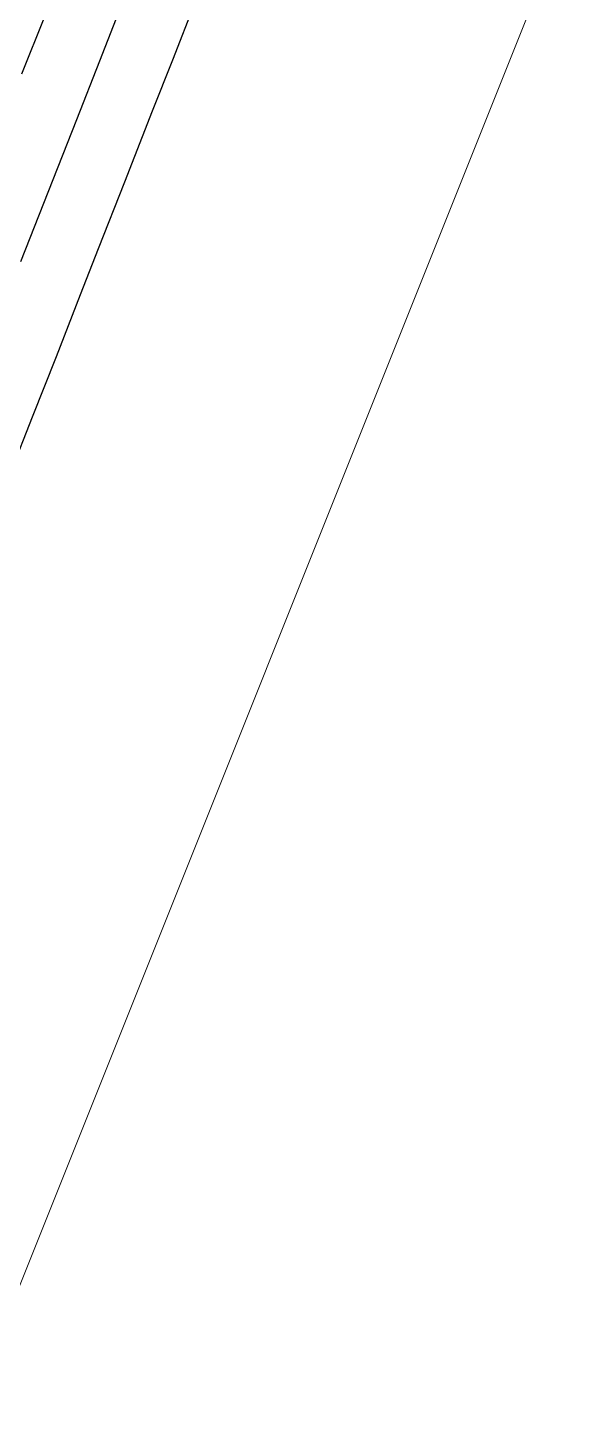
# Model space of a CAD drawing. Header units: metres. Extents: x 625987 to 635197, y 3048449 to 3066446.
# Drawn here: x 634091.6 to 634277.9, y 3064115.7 to 3064582.3 of the extents above; entities that cross this region are included whole.
import ezdxf

# ---------------------------------------------------------------- set-up
doc = ezdxf.new("R2010")
doc.units = ezdxf.units.M
doc.layers.add('C-CLER-AERO', color=253, linetype='Continuous', lineweight=5)
doc.layers.add('RUNWAY CENTER', color=250, linetype='Continuous')
doc.layers.add('RUNWAY_EDGE', color=6, linetype='Continuous')
doc.styles.add('ADPI R', font='swiss.ttf')
doc.linetypes.add('OLS', pattern='A,4,-2,4,-2,["OLS",ADPI R,S=1.2,R=0,X=-1.7,Y=-0.5],-2,4,-2,4,-2', length=26)

msp = doc.modelspace()

# ---------------------------------------------------------------- linework, layer by layer
at = {"layer": 'C-CLER-AERO', "linetype": 'OLS', "ltscale": 20}
msp.add_line((634960.21, 3066341.93), (633692.48, 3063172.05), dxfattribs=at)
at = {"layer": 'RUNWAY CENTER'}
msp.add_polyline3d([(634126.33, 3064599.23, 1329.19), (634115.38, 3064571.21, 1328.79), (634107.69, 3064551.72, 1328.49), (634096.72, 3064523.77, 1328.1), (634089.06, 3064504.25, 1327.8)], dxfattribs=at)
at = {"layer": 'RUNWAY_EDGE'}
for points in [[(634147.18, 3064590.65, 1328.83), (634139.68, 3064571.56, 1328.58), (634132.99, 3064554.54, 1328.31), (634123.74, 3064530.93, 1327.96), (634114.99, 3064508.66, 1327.65), (634108.98, 3064493.26, 1327.4), (634100.9, 3064472.64, 1327.07), (634092.97, 3064452.44, 1326.76), (634085.76, 3064434.02, 1326.47)], [(634097, 3064586.07, 1328.52), (634089.41, 3064566.88, 1328.26)]]:
    msp.add_polyline3d(points, dxfattribs=at)

doc.saveas('drawing.dxf')
